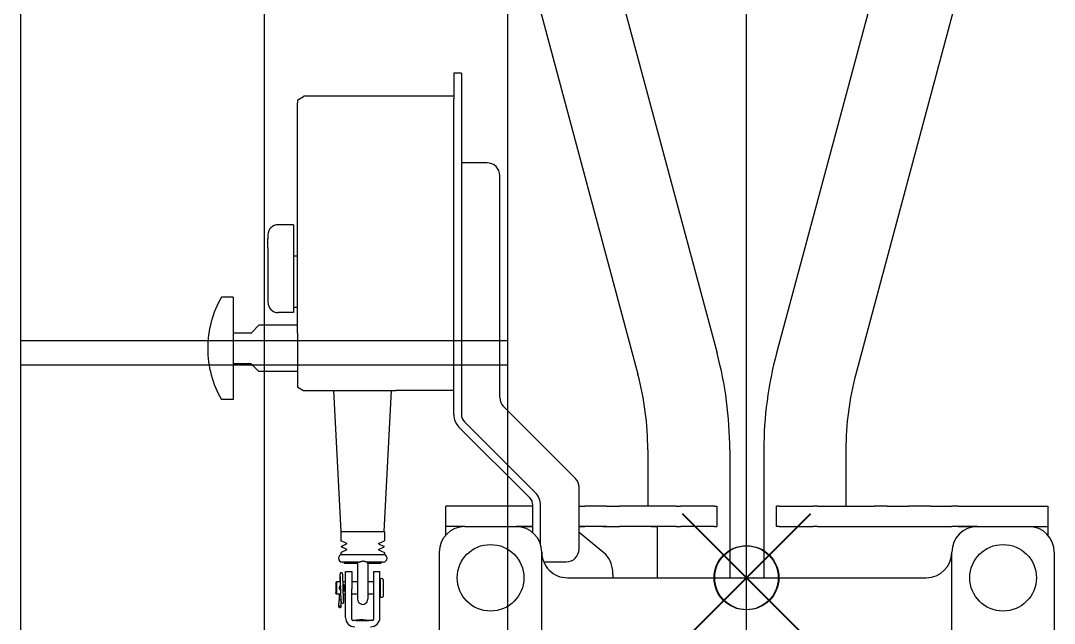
# Model space of a CAD drawing. Extents: x -3873 to 164127, y 7129 to 96529.
# Drawn here: x 59996.4 to 60399.7, y 56073.1 to 56308.6 of the extents above; entities that cross this region are included whole.
import ezdxf
from ezdxf.enums import TextEntityAlignment as Align

# ---------------------------------------------------------------- set-up
doc = ezdxf.new("R2010")
doc.units = 0
doc.header["$PDMODE"] = 35
doc.header["$PDSIZE"] = 25
doc.linetypes.add('CENTER', pattern=[50.8, 31.75, -6.35, 6.35, -6.35])
doc.layers.get('0').update_dxf_attribs({"linetype": 'CONTINUOUS'})
doc.layers.add('LAYOUT', color=90, linetype='CONTINUOUS')
doc.layers.add('POSNR', color=4, linetype='CONTINUOUS')
doc.styles.add('015_100', font='arial.ttf', dxfattribs={"height": 150})

# ---------------------------------------------------------------- blocks, each defined once
blk = doc.blocks.new('evisceration_pan_con_vet_l1830')
at = {"ltscale": 20}
for p, q in [((-1828.7999, 94.99995), (0, 94.99995)), ((-161.8, 94.99995), (-161.8, -94.99995)), ((-152.4, 94.99995), (-152.4, -94.99995)), ((0, -94.99995), (-1828.7999, -94.99995))]:
    blk.add_line(p, q, dxfattribs=at)
at = {"color": 4, "linetype": 'CENTER', "ltscale": 20}
blk.add_line((0, -0.00005), (-1828.7999, -0.00005), dxfattribs=at)
blk = doc.blocks.new('general_shackleguide2')
at = {"color": 5, "ltscale": 20}
blk.add_point((-499.99999, 499.9998), dxfattribs=at)
blk = doc.blocks.new('*U144')
at = {"ltscale": 20}
for p, q in [((-510, 95), (-464.55, 95)), ((-528, 92.5), (-520, 92.5)), ((-528, 66.46), (-528, 92.5)), ((-520, 85.08), (-520, 92.5)), ((-520, 92.5), (-516.61, 92.5)), ((-520, 85.08), (-520, 92.5)), ((-520, 65), (-520, 85)), ((-820.99, 82.24), (-579.51, 17.53)), ((-528, 57.5), (-528, 67.4)), ((-520, 57.5), (-520, 64.93)), ((-520, 64.92), (-520, 57.5)), ((-528, 57.5), (-528, 55)), ((-520, 57.5), (-520, 55)), ((-528, 49.71), (-528, 55)), ((-520, 24.71), (-520, 55)), ((-464.55, 55), (-510, 55)), ((-829.27, 51.33), (-587.79, -13.38)), ((-528, 46.82), (-528, 49.71)), ((-528, 46.82), (-528, 38.16)), ((-500, -22.4), (-500, 45)), ((-528, 29.71), (-528, 38.16)), ((-528, 29.71), (-528, 24.71)), ((-528, 2.56), (-528, 24.71)), ((-520, 2.56), (-520, 24.71)), ((-550, 13.65), (-528, 13.65)), ((-528, 2.56), (-528, 0.86)), ((-528, -12.37), (-528, 0.86)), ((-520, 2.56), (-520, 0.86)), ((-520, -12.37), (-520, 0.86)), ((-528, -12.37), (-528, -13.35)), ((-520, -13.35), (-528, -13.35)), ((-520, -12.37), (-520, -13.35)), ((-550, -18.35), (-500, -18.35)), ((-500, -22.4), (-500, -22.5)), ((-500, -27.5), (-500, -22.5)), ((-500, -27.5), (-500, -27.6)), ((-500, -95), (-500, -27.6)), ((-550, -31.65), (-500, -31.65)), ((-829.27, -101.33), (-587.79, -36.62)), ((-528, -37.63), (-528, -36.65)), ((-528, -36.65), (-520, -36.65)), ((-528, -37.63), (-528, -50.86)), ((-520, -37.63), (-520, -36.65)), ((-520, -37.63), (-520, -50.86)), ((-528, -52.56), (-528, -50.86)), ((-520, -52.56), (-520, -50.86)), ((-528, -52.56), (-528, -74.71)), ((-520, -52.56), (-520, -74.71)), ((-520, -62.31), (-520, -59.8)), ((-500, -59.8), (-520, -59.8)), ((-550, -63.65), (-528, -63.65)), ((-820.99, -132.24), (-579.51, -67.53)), ((-528, -79.71), (-528, -74.71)), ((-520, -77.12), (-520, -74.6)), ((-520, -79.71), (-520, -74.71)), ((-528, -79.71), (-528, -88.16)), ((-520, -81.12), (-520, -77.12)), ((-520, -79.71), (-520, -88.16)), ((-509.15, -80.06), (-509.79, -80.75)), ((-508.41, -79.43), (-509.15, -80.06)), ((-507.56, -78.87), (-508.41, -79.43)), ((-506.63, -78.38), (-507.56, -78.87)), ((-505.62, -77.97), (-506.63, -78.38)), ((-504.55, -77.64), (-505.62, -77.97)), ((-503.44, -77.41), (-504.55, -77.64)), ((-502.29, -77.26), (-503.44, -77.41)), ((-501.13, -77.22), (-502.29, -77.26)), ((-501.13, -77.22), (-500, -77.22)), ((-520, -81.12), (-520, -88.45)), ((-509.79, -80.75), (-517.74, -90.48)), ((-528, -90.48), (-528, -88.16)), ((-520, -90.48), (-520, -88.16)), ((-520, -88.59), (-520, -90.48)), ((-538.9, -91.94), (-566.87, -119.91)), ((-511.22, -90.48), (-535.36, -90.48)), ((-506.22, -104.26), (-506.22, -95.48)), ((-533.29, -107.55), (-560.95, -135.21)), ((-513.12, -105.5), (-528.34, -105.5)), ((-517.6, -108.5), (-528.34, -108.5)), ((-528, -108.5), (-528, -142.5)), ((-513.06, -105.48), (-521.22, -105.48)), ((-520, -114.92), (-520, -108.5)), ((-520, -108.5), (-520, -114.93)), ((-464.55, -105), (-510, -105)), ((-558.83, -137.33), (-531.17, -109.67)), ((-520, -135), (-520, -115)), ((-570.41, -121.38), (-657.12, -121.38)), ((-662.12, -126.38), (-662.12, -136.38)), ((-697.12, -136.38), (-687.12, -136.38)), ((-697.12, -136.38), (-697.12, -139.38)), ((-687.12, -136.38), (-563.78, -136.38)), ((-684.62, -136.38), (-682.8, -136.38)), ((-682.8, -136.38), (-677.62, -136.38)), ((-662.12, -136.38), (-660.52, -136.38)), ((-520, -135.08), (-520, -142.5)), ((-520, -135.08), (-520, -142.5)), ((-697.12, -139.38), (-687.12, -139.38)), ((-688.12, -139.38), (-688.12, -197.74)), ((-563.78, -139.38), (-687.12, -139.38)), ((-573.12, -139.38), (-573.12, -161.88)), ((-520, -142.5), (-528, -142.5)), ((-516.62, -142.5), (-520, -142.5)), ((-510, -145), (-464.55, -145)), ((-573.12, -167.62), (-573.12, -161.88)), ((-518.12, -166.5), (-573.12, -163.62)), ((-573.12, -182.14), (-573.12, -167.62)), ((-518.12, -178.91), (-518.12, -166.48)), ((-518.02, -166.38), (-514.52, -166.38)), ((-513.38, -168.68), (-514.43, -166.44)), ((-513.2, -168.68), (-512.21, -166.57)), ((-511.05, -168.68), (-512.03, -166.57)), ((-510.86, -168.68), (-509.82, -166.44)), ((-509.73, -166.38), (-509.12, -166.38)), ((-509.12, -178.95), (-509.12, -166.38)), ((-506.12, -166.88), (-506.12, -171.04)), ((-506.12, -167.83), (-505.92, -167.74)), ((-505.92, -167.74), (-505.92, -171.45)), ((-505.62, -167.82), (-505.92, -167.74)), ((-505.62, -167.82), (-505.62, -171.49)), ((-495.63, -168.18), (-502.45, -168.18)), ((-502.45, -170.58), (-502.45, -168.18)), ((-499.37, -166.93), (-493.08, -166.93)), ((-499.37, -168.13), (-493.08, -168.13)), ((-484.45, -168.18), (-495.63, -168.18)), ((-493.08, -166.93), (-492.67, -166.93)), ((-493.08, -168.13), (-492.67, -168.13)), ((-506.14, -173.41), (-506.16, -173.51)), ((-506.13, -173.31), (-506.14, -173.41)), ((-506.12, -173.26), (-506.13, -173.31)), ((-506.12, -171.04), (-506.12, -173.21)), ((-506.12, -173.21), (-506.12, -173.26)), ((-505.92, -171.45), (-505.92, -172.88)), ((-505.92, -172.89), (-505.92, -172.88)), ((-505.62, -172.89), (-505.92, -172.89)), ((-505.62, -171.49), (-505.62, -172.88)), ((-505.62, -172.88), (-503.38, -172.88)), ((-505.62, -172.88), (-505.62, -172.89)), ((-503.38, -172.88), (-498.42, -172.88)), ((-503.38, -172.88), (-491.62, -172.88)), ((-495.63, -170.58), (-502.45, -170.58)), ((-498.42, -170.58), (-498.42, -172.88)), ((-483.85, -170.58), (-495.63, -170.58)), ((-493.62, -170.58), (-493.62, -172.88)), ((-493.62, -172.88), (-491.62, -172.88)), ((-483.67, -174.88), (-483.45, -172.38)), ((-483.45, -172.68), (-483.45, -172.38)), ((-483.45, -172.38), (-483.26, -172.38)), ((-483.45, -177.38), (-483.45, -172.68)), ((-483.26, -172.68), (-483.26, -172.38)), ((-483.26, -177.38), (-483.26, -172.68)), ((-483.25, -171.18), (-483.25, -178.58)), ((-506.55, -174.74), (-506.61, -174.88)), ((-506.55, -175.02), (-506.61, -174.88)), ((-506.46, -174.51), (-506.55, -174.74)), ((-506.46, -175.24), (-506.55, -175.02)), ((-506.38, -174.29), (-506.46, -174.51)), ((-506.38, -175.47), (-506.46, -175.24)), ((-506.3, -174.06), (-506.38, -174.29)), ((-506.3, -175.69), (-506.38, -175.47)), ((-506.27, -173.95), (-506.3, -174.06)), ((-506.27, -175.81), (-506.3, -175.69)), ((-506.24, -173.84), (-506.27, -173.95)), ((-506.24, -175.92), (-506.27, -175.81)), ((-506.19, -173.68), (-506.24, -173.84)), ((-506.19, -176.08), (-506.24, -175.92)), ((-506.17, -173.59), (-506.19, -173.68)), ((-506.17, -176.16), (-506.19, -176.08)), ((-506.16, -173.51), (-506.17, -173.59)), ((-506.16, -176.24), (-506.17, -176.16)), ((-506.14, -176.35), (-506.16, -176.24)), ((-506.13, -176.45), (-506.14, -176.35)), ((-506.12, -176.5), (-506.13, -176.45)), ((-506.12, -176.54), (-506.12, -176.5)), ((-506.12, -176.54), (-506.12, -182.88)), ((-505.62, -176.87), (-505.92, -176.87)), ((-505.92, -176.87), (-505.92, -176.88)), ((-505.92, -176.88), (-505.92, -182.02)), ((-505.62, -176.88), (-505.62, -176.87)), ((-505.62, -176.88), (-503.38, -176.88)), ((-505.62, -176.88), (-505.62, -181.94)), ((-503.38, -176.88), (-491.62, -176.88)), ((-498.42, -176.88), (-498.42, -179.18)), ((-493.62, -176.88), (-493.62, -179.18)), ((-483.67, -174.88), (-483.45, -177.38)), ((-483.45, -177.38), (-483.26, -177.38)), ((-518.12, -183.28), (-518.12, -178.91)), ((-513.38, -181.07), (-514.43, -183.32)), ((-513.2, -181.07), (-512.21, -183.18)), ((-511.05, -181.07), (-512.03, -183.18)), ((-510.86, -181.07), (-509.82, -183.32)), ((-509.12, -183.38), (-509.12, -178.95)), ((-502.45, -179.18), (-495.63, -179.18)), ((-502.45, -181.58), (-502.45, -179.18)), ((-483.85, -179.18), (-495.63, -179.18)), ((-573.12, -197.74), (-573.12, -182.14)), ((-518.12, -183.26), (-573.12, -186.14)), ((-518.02, -183.38), (-514.52, -183.38)), ((-509.73, -183.38), (-509.12, -183.38)), ((-506.12, -181.93), (-505.92, -182.02)), ((-505.62, -181.94), (-505.92, -182.02)), ((-495.63, -181.58), (-502.45, -181.58)), ((-501.99, -183.19), (-502, -183.23)), ((-502, -183.23), (-501.99, -183.27)), ((-501.98, -183.1), (-501.99, -183.15)), ((-501.99, -183.15), (-501.99, -183.19)), ((-501.99, -183.27), (-501.99, -183.31)), ((-501.99, -183.31), (-501.98, -183.35)), ((-501.97, -183.07), (-501.98, -183.1)), ((-501.98, -183.35), (-501.97, -183.39)), ((-501.95, -183.03), (-501.97, -183.07)), ((-501.97, -183.39), (-501.95, -183.43)), ((-501.93, -182.99), (-501.95, -183.03)), ((-501.95, -183.43), (-501.93, -183.47)), ((-501.91, -182.95), (-501.93, -182.99)), ((-501.93, -183.47), (-501.91, -183.5)), ((-501.89, -182.92), (-501.91, -182.95)), ((-501.91, -183.5), (-501.89, -183.54)), ((-501.86, -182.89), (-501.89, -182.92)), ((-501.89, -183.54), (-501.86, -183.57)), ((-501.83, -182.86), (-501.86, -182.89)), ((-501.86, -183.57), (-501.83, -183.59)), ((-501.8, -182.84), (-501.83, -182.86)), ((-501.83, -183.59), (-501.79, -183.62)), ((-501.76, -182.82), (-501.8, -182.84)), ((-501.79, -183.62), (-501.76, -183.64)), ((-501.72, -182.79), (-501.76, -182.82)), ((-501.76, -183.64), (-501.72, -183.66)), ((-501.69, -182.78), (-501.72, -182.79)), ((-501.72, -183.66), (-501.69, -183.68)), ((-501.65, -182.76), (-501.69, -182.78)), ((-501.69, -183.68), (-501.63, -183.7)), ((-501.59, -182.75), (-501.65, -182.76)), ((-501.63, -183.7), (-501.59, -183.71)), ((-501.53, -182.73), (-501.59, -182.75)), ((-501.59, -183.71), (-501.52, -183.72)), ((-501.46, -182.72), (-501.53, -182.73)), ((-501.52, -183.72), (-501.42, -183.74)), ((-501.36, -182.71), (-501.46, -182.72)), ((-501.42, -183.74), (-501.27, -183.75)), ((-501.32, -183.66), (-501.37, -183.67)), ((-501.22, -182.7), (-501.36, -182.71)), ((-501.21, -183.65), (-501.32, -183.66)), ((-501.27, -183.75), (-501.04, -183.77)), ((-500.96, -182.68), (-501.22, -182.7)), ((-501.02, -183.64), (-501.21, -183.65)), ((-501.04, -183.77), (-500.68, -183.79)), ((-500.69, -183.62), (-501.02, -183.64)), ((-500.59, -182.66), (-500.96, -182.68)), ((-500.24, -183.59), (-500.69, -183.62)), ((-500.68, -183.79), (-500.15, -183.82)), ((-500.06, -182.63), (-500.59, -182.66)), ((-499.58, -183.57), (-500.24, -183.59)), ((-500.15, -183.82), (-499.41, -183.85)), ((-499.28, -182.6), (-500.06, -182.63)), ((-498.58, -183.53), (-499.58, -183.57)), ((-499.41, -183.85), (-498.42, -183.88)), ((-498.18, -182.57), (-499.28, -182.6)), ((-497.16, -183.49), (-498.58, -183.53)), ((-498.42, -181.58), (-498.42, -182.58)), ((-498.42, -183.53), (-498.42, -185.13)), ((-498.42, -185.13), (-493.92, -185.13)), ((-498.12, -185.43), (-498.42, -185.13)), ((-496.47, -182.52), (-498.18, -182.57)), ((-498.12, -185.43), (-494.18, -185.43)), ((-497.25, -182.45), (-497.26, -182.54)), ((-497.23, -182.35), (-497.25, -182.45)), ((-497.2, -182.26), (-497.23, -182.35)), ((-497.16, -182.17), (-497.2, -182.26)), ((-497.12, -182.09), (-497.16, -182.17)), ((-494.73, -183.42), (-497.16, -183.49)), ((-497.08, -182.01), (-497.12, -182.09)), ((-497.03, -181.93), (-497.08, -182.01)), ((-497.06, -183.48), (-497, -183.56)), ((-496.98, -181.86), (-497.03, -181.93)), ((-497, -183.56), (-496.95, -183.63)), ((-496.92, -181.8), (-496.98, -181.86)), ((-496.95, -183.63), (-496.88, -183.69)), ((-496.85, -181.73), (-496.92, -181.8)), ((-496.88, -183.69), (-496.81, -183.75)), ((-496.78, -181.68), (-496.85, -181.73)), ((-496.81, -183.75), (-496.74, -183.81)), ((-496.71, -181.63), (-496.78, -181.68)), ((-496.74, -183.81), (-496.66, -183.86)), ((-496.63, -181.58), (-496.71, -181.63)), ((-496.66, -183.86), (-496.58, -183.9)), ((-496.58, -183.9), (-496.49, -183.94)), ((-496.49, -183.94), (-496.4, -183.97)), ((-494.42, -182.46), (-496.47, -182.52)), ((-496.4, -183.97), (-496.31, -184)), ((-496.31, -184), (-496.21, -184.02)), ((-496.21, -184.02), (-496.11, -184.03)), ((-496.11, -184.03), (-496.01, -184.03)), ((-496.02, -182.25), (-495.14, -182.25)), ((-496.01, -184.03), (-495.91, -184.02)), ((-495.91, -184.02), (-495.81, -184.01)), ((-495.81, -184.01), (-495.72, -183.99)), ((-495.72, -183.99), (-495.62, -183.97)), ((-484.45, -181.58), (-495.63, -181.58)), ((-495.62, -183.97), (-495.53, -183.93)), ((-495.53, -183.93), (-495.45, -183.89)), ((-495.45, -183.89), (-495.36, -183.85)), ((-495.34, -181.62), (-495.42, -181.58)), ((-495.36, -183.85), (-495.28, -183.8)), ((-495.27, -181.67), (-495.34, -181.62)), ((-495.28, -183.8), (-495.21, -183.74)), ((-495.2, -181.72), (-495.27, -181.67)), ((-495.21, -183.74), (-495.14, -183.68)), ((-495.14, -181.78), (-495.2, -181.72)), ((-495.11, -181.82), (-495.14, -181.78)), ((-495.14, -183.68), (-495.08, -183.61)), ((-495.08, -181.85), (-495.11, -181.82)), ((-495.02, -181.93), (-495.08, -181.85)), ((-495.08, -183.61), (-495.03, -183.55)), ((-495.03, -183.55), (-494.99, -183.49)), ((-494.96, -182.01), (-495.02, -181.93)), ((-494.99, -183.49), (-494.95, -183.42)), ((-494.91, -182.1), (-494.96, -182.01)), ((-494.87, -182.18), (-494.91, -182.1)), ((-494.84, -182.28), (-494.87, -182.18)), ((-494.81, -182.37), (-494.84, -182.28)), ((-494.79, -182.47), (-494.81, -182.37)), ((-493.33, -183.37), (-494.73, -183.42)), ((-493.15, -182.42), (-494.42, -182.46)), ((-493.92, -185.43), (-494.18, -185.43)), ((-493.62, -185.13), (-493.92, -185.13)), ((-493.92, -185.43), (-493.62, -185.13)), ((-493.62, -181.58), (-493.62, -182.43)), ((-490.52, -182.25), (-493.62, -182.25)), ((-493.62, -183.38), (-493.62, -185.13)), ((-493.62, -184.03), (-492.6, -184.06)), ((-492.38, -183.34), (-493.33, -183.37)), ((-492.26, -182.38), (-493.15, -182.42)), ((-492.6, -184.06), (-491.88, -184.09)), ((-491.73, -183.31), (-492.38, -183.34)), ((-491.66, -182.36), (-492.26, -182.38)), ((-491.88, -184.09), (-491.37, -184.11)), ((-491.27, -183.29), (-491.73, -183.31)), ((-491.25, -182.34), (-491.66, -182.36)), ((-491.37, -184.11), (-491.1, -184.13)), ((-490.8, -183.26), (-491.27, -183.29)), ((-490.97, -182.32), (-491.25, -182.34)), ((-490.79, -182.3), (-490.97, -182.32)), ((-490.85, -183.25), (-490.1, -183.25)), ((-490.85, -184.2), (-490.1, -184.2)), ((-490.85, -184.2), (-490.78, -184.2)), ((-490.67, -182.29), (-490.79, -182.3)), ((-490.78, -183.25), (-490.51, -183.25)), ((-490.78, -184.2), (-490.6, -184.2)), ((-490.72, -183.25), (-490.77, -183.25)), ((-490.59, -183.23), (-490.72, -183.25)), ((-490.51, -183.22), (-490.59, -183.23)), ((-490.44, -183.21), (-490.51, -183.22)), ((-490.38, -183.19), (-490.44, -183.21)), ((-490.33, -183.17), (-490.38, -183.19)), ((-490.3, -183.15), (-490.33, -183.17)), ((-490.26, -183.13), (-490.3, -183.15)), ((-490.22, -183.1), (-490.26, -183.13)), ((-490.19, -183.07), (-490.22, -183.1)), ((-490.16, -183.04), (-490.19, -183.07)), ((-490.14, -183.01), (-490.16, -183.04)), ((-490.11, -182.97), (-490.14, -183.01)), ((-490.09, -182.94), (-490.11, -182.97)), ((-488.66, -183.25), (-490.1, -183.25)), ((-488.66, -184.2), (-490.1, -184.2)), ((-490.08, -182.9), (-490.09, -182.94)), ((-490.06, -182.85), (-490.08, -182.9)), ((-490.05, -182.81), (-490.06, -182.85)), ((-490.05, -182.73), (-490.05, -182.77)), ((-490.05, -182.77), (-490.05, -182.81)), ((-488.89, -183.63), (-488.9, -183.7)), ((-488.9, -183.7), (-488.9, -183.76)), ((-488.9, -183.76), (-488.89, -183.83)), ((-488.88, -183.57), (-488.89, -183.63)), ((-488.89, -183.83), (-488.88, -183.89)), ((-488.87, -183.51), (-488.88, -183.57)), ((-488.88, -183.89), (-488.87, -183.95)), ((-488.85, -183.45), (-488.87, -183.51)), ((-488.87, -183.95), (-488.85, -184)), ((-488.83, -183.4), (-488.85, -183.45)), ((-488.85, -184), (-488.83, -184.05)), ((-488.81, -183.36), (-488.83, -183.4)), ((-488.83, -184.05), (-488.81, -184.1)), ((-488.78, -183.32), (-488.81, -183.36)), ((-488.81, -184.1), (-488.78, -184.13)), ((-488.75, -183.29), (-488.78, -183.32)), ((-488.78, -184.13), (-488.75, -184.16)), ((-488.72, -183.27), (-488.75, -183.29)), ((-488.75, -184.16), (-488.72, -184.19)), ((-488.69, -183.26), (-488.72, -183.27)), ((-488.72, -184.19), (-488.69, -184.2)), ((-488.66, -183.25), (-488.69, -183.26)), ((-488.69, -184.2), (-488.66, -184.2)), ((-488.63, -183.26), (-488.66, -183.25)), ((-488.66, -184.2), (-488.63, -184.2)), ((-488.59, -183.27), (-488.63, -183.26)), ((-488.63, -184.2), (-488.59, -184.19)), ((-488.56, -183.3), (-488.59, -183.27)), ((-488.59, -184.19), (-488.56, -184.16)), ((-488.53, -183.33), (-488.56, -183.3)), ((-488.56, -184.16), (-488.53, -184.13)), ((-488.5, -183.37), (-488.53, -183.33)), ((-488.53, -184.13), (-488.51, -184.09)), ((-488.51, -184.09), (-488.48, -184.05)), ((-488.48, -183.42), (-488.5, -183.37)), ((-488.46, -183.48), (-488.48, -183.42)), ((-488.48, -184.05), (-488.46, -183.99)), ((-488.44, -183.54), (-488.46, -183.48)), ((-488.46, -183.99), (-488.45, -183.94)), ((-488.45, -183.94), (-488.43, -183.87)), ((-488.43, -183.61), (-488.44, -183.54)), ((-488.42, -183.67), (-488.43, -183.61)), ((-488.43, -183.81), (-488.42, -183.74)), ((-488.43, -183.87), (-488.43, -183.81)), ((-488.42, -183.74), (-488.42, -183.67)), ((-686.77, -200.14), (-688.05, -198)), ((-686.34, -200.38), (-685.52, -200.38)), ((-678.91, -200.38), (-685.52, -200.38)), ((-595.59, -200.38), (-678.91, -200.38)), ((-625.62, -200.38), (-625.62, -201.88)), ((-605.62, -200.38), (-605.62, -201.88)), ((-598.62, -200.38), (-598.62, -215.38)), ((-595.59, -200.38), (-576.05, -200.38)), ((-580.62, -200.38), (-580.62, -215.38)), ((-576.05, -200.38), (-574.9, -200.38)), ((-574.48, -200.14), (-573.19, -198)), ((-637.94, -201.88), (-630.44, -201.88)), ((-637.94, -201.88), (-637.94, -207.88)), ((-630.44, -201.88), (-627.06, -201.88)), ((-627.06, -201.88), (-619.13, -201.88)), ((-619.13, -201.88), (-603.62, -201.88)), ((-603.62, -201.88), (-603.62, -207.88)), ((-633.94, -211.88), (-632.44, -211.88)), ((-629.06, -211.88), (-632.44, -211.88)), ((-629.06, -211.88), (-617.96, -211.88)), ((-617.96, -211.88), (-607.62, -211.88)), ((-595.62, -218.38), (-598.62, -215.38)), ((-583.62, -218.38), (-580.62, -215.38)), ((-595.62, -218.38), (-595.62, -225.38)), ((-583.62, -218.38), (-583.62, -225.38)), ((-609.62, -225.38), (-572.07, -225.38)), ((-609.62, -225.38), (-609.62, -230.02)), ((-572.07, -225.38), (-569.62, -225.38)), ((-569.62, -225.38), (-569.62, -230.02))]:
    blk.add_line(p, q, dxfattribs=at)
for centre in [(-500, 75), (-500, -125)]:
    blk.add_circle(centre, 13, dxfattribs=at)
for centre, radius, start, end in [((-510, 85), 10, 90, 180), ((-510, 65), 10, 180, 270), ((-510, 45), 10, 0, 89.8154), ((-550, 127.65), 114, 255, 270), ((-550, 127.65), 146, 255, 270), ((-550, -177.65), 146, 90, 105), ((-550, -177.65), 114, 90, 105), ((-535.36, -95.48), 5, 90, 135), ((-511.22, -95.48), 5, 0, 90), ((-510, -95), 10, 270, 0), ((-528.34, -112.5), 7, 90, 135), ((-528.34, -112.5), 4, 90, 135), ((-510, -115), 10, 90, 180), ((-570.41, -116.38), 5, 270, 315), ((-657.12, -126.38), 5, 90, 180), ((-563.78, -132.38), 4, 270, 315), ((-510, -135), 10, 180, 270), ((-563.78, -132.38), 7, 270, 315), ((-518.02, -166.48), 0.1, 90, 180), ((-514.52, -166.48), 0.1, 25, 90), ((-513.29, -168.64), 0.1, 205, 335), ((-512.12, -166.62), 0.1, 25, 155), ((-510.96, -168.64), 0.1, 205, 335), ((-509.73, -166.48), 0.1, 90, 155), ((-507.62, -166.88), 1.5, 0, 180), ((-498.92, -167.53), 0.75, 126.8699, 233.1301), ((-498.62, -168.33), 0.2, 48.5781, 90), ((-493.42, -168.33), 0.2, 90, 131.4115), ((-493.12, -167.53), 0.75, 306.8699, 53.1301), ((-484.45, -171.78), 3.6, 0, 90), ((-506.24, -177.23), 4.36, 85.8075, 88.4421), ((-491.62, -174.88), 2, 270, 90), ((-483.85, -171.18), 0.6, 0, 90), ((-506.24, -172.52), 4.35, 271.5575, 274.1925), ((-513.29, -181.12), 0.1, 25, 155), ((-510.96, -181.12), 0.1, 25, 155), ((-484.45, -177.98), 3.6, 270, 0), ((-483.85, -178.58), 0.6, 270, 0), ((-518.02, -183.28), 0.1, 180, 270), ((-514.52, -183.28), 0.1, 270, 335), ((-512.12, -183.14), 0.1, 205, 335), ((-509.73, -183.28), 0.1, 205, 270), ((-507.62, -182.88), 1.5, 180, 360), ((-496.02, -182.73), 1, 14.6755, 168.6572), ((-496.02, -182.73), 1, 228.0616, 315.2187), ((-496.02, -182.73), 0.475, 29.9468, 153.3743), ((-490.85, -183.73), 0.475, 105.0576, 175.0384), ((-490.85, -183.73), 0.475, 175.0375, 269.9844), ((-490.52, -182.73), 0.475, 359.898, 113.1229), ((-490.52, -182.73), 0.478, 94.976, 113.0595), ((-490.7, -184.3), 1.08, 75.3474, 81.9107), ((-687.62, -197.74), 0.5, 180, 210.9638), ((-686.34, -199.88), 0.5, 210.9638, 270), ((-574.9, -199.88), 0.5, 270, 329.0362), ((-573.62, -197.74), 0.5, 329.0362, 0), ((-633.94, -207.88), 4, 180, 270), ((-607.62, -207.88), 4, 270, 360), ((-589.62, -195.38), 40, 240, 270), ((-589.62, -195.38), 40, 270, 300)]:
    blk.add_arc(centre, radius, start, end, dxfattribs=at)
at = {"color": 5, "ltscale": 20}
blk.add_point((-500, -25), dxfattribs=at)
at = {"layer": 'POSNR', "color": 4, "linetype": 'Continuous', "style": '015_100', "flags": 8}
blk.add_attdef('X01.XX', text='', height=100, dxfattribs=at).set_placement((24.48, 182.93), align=Align.MIDDLE)

msp = doc.modelspace()

# ---------------------------------------------------------------- linework, layer by layer
at = {"layer": 'LAYOUT', "color": 2, "ltscale": 20}
msp.add_line((60279.49, 56590.93), (60279.49, 54840.93), dxfattribs=at)

# ---------------------------------------------------------------- block references
for name, p, rotation in [('*U144', (60304.74, 55590.93), 270), ('evisceration_pan_con_vet_l1830', (60091.39, 56335.97), 90), ('general_shackleguide2', (59779.49, 55590.93), 270)]:
    msp.add_blockref(name, p, dxfattribs=dict(at, rotation=rotation))

doc.saveas('drawing.dxf')
